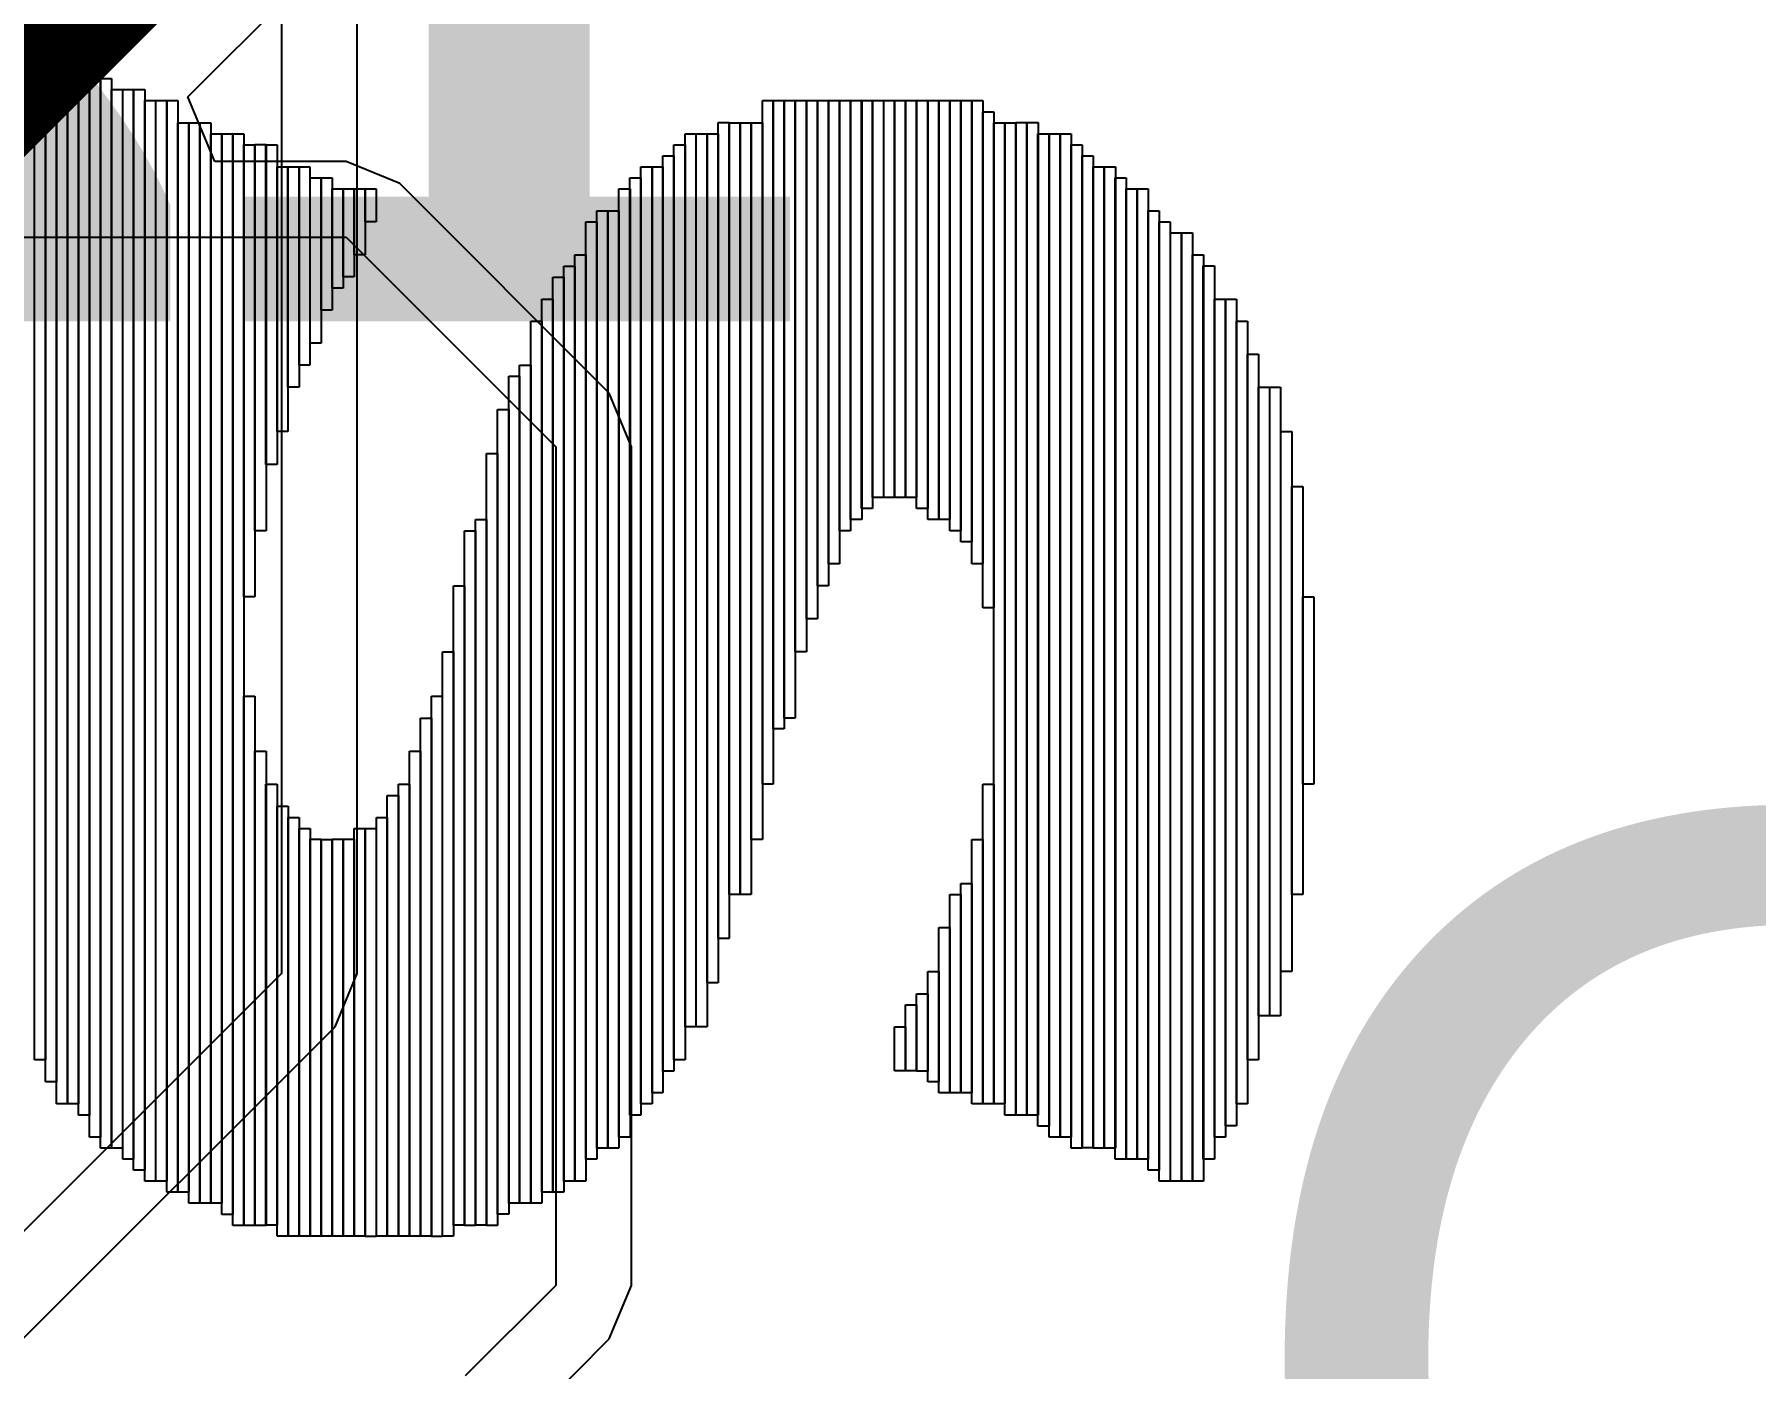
# Model space of a CAD drawing. Header units: inches. Extents: x -1 to 13, y -1.6 to 0.5.
# Drawn here: x -0.4112 to -0.2883, y -0.3438 to -0.2485 of the extents above; entities that cross this region are included whole.
import ezdxf

# ---------------------------------------------------------------- set-up
doc = ezdxf.new("R2010")
doc.units = ezdxf.units.IN
doc.header["$MEASUREMENT"] = 0
for name, color, linetype in [('Bottom Layer', 5, 'Continuous'), ('Bottom Overlay', 54, 'Continuous'), ('Top Layer', 1, 'Continuous'), ('Top Overlay', 2, 'Continuous')]:
    doc.layers.add(name, color=color, linetype=linetype)
doc.styles.add('Arial', font='', dxfattribs={"height": 0.2})
doc.styles.add('Arial_Bold', font='', dxfattribs={"height": 0.2})
doc.styles.get('Arial').set_extended_font_data('Arial')
doc.styles.get('Arial_Bold').set_extended_font_data('Arial', bold=True)

msp = doc.modelspace()

# ---------------------------------------------------------------- linework, layer by layer
at = {"layer": 'Bottom Layer'}
for p, q in [((-0.39357, -0.21364), (-0.39357, -0.31557)), ((-0.38816, -0.31557), (-0.38816, -0.21364)), ((-0.39357, -0.31557), (-0.41586, -0.33786)), ((-0.38974, -0.3194), (-0.38816, -0.31557)), ((-0.38816, -0.31557), (-0.38816, -0.31557)), ((-0.41203, -0.34168), (-0.38974, -0.3194))]:
    msp.add_line(p, q, dxfattribs=at)
at = {"layer": 'Top Layer'}
for p, q in [((-0.40025, -0.25297), (-0.37581, -0.22852)), ((-0.39834, -0.25759), (-0.40025, -0.25297)), ((-0.38895, -0.25759), (-0.39834, -0.25759)), ((-0.38512, -0.25917), (-0.38895, -0.25759)), ((-0.38895, -0.25759), (-0.38895, -0.25759)), ((-0.37017, -0.27413), (-0.38512, -0.25917)), ((-0.60758, -0.263), (-0.38895, -0.263)), ((-0.38895, -0.263), (-0.37399, -0.27796)), ((-0.36858, -0.27796), (-0.37017, -0.27413)), ((-0.37399, -0.27796), (-0.37399, -0.33786)), ((-0.36858, -0.33786), (-0.36858, -0.27796)), ((-0.36858, -0.27796), (-0.36858, -0.27796)), ((-0.37399, -0.33786), (-0.38046, -0.34432)), ((-0.37017, -0.34168), (-0.36858, -0.33786)), ((-0.36858, -0.33786), (-0.36858, -0.33786)), ((-0.37663, -0.34815), (-0.37017, -0.34168)), ((-0.37017, -0.34168), (-0.37017, -0.34168))]:
    msp.add_line(p, q, dxfattribs=at)
at = {"layer": 'Top Layer', "const_width": 0.045}
msp.add_lwpolyline([(-0.43529, -0.24879), (-0.38729, -0.20079)], dxfattribs=at)
at = {"layer": 'Top Overlay'}
for p, q in [((-0.40806, -0.32569), (-0.40806, -0.25167)), ((-0.40806, -0.25167), (-0.40728, -0.25167)), ((-0.40728, -0.32726), (-0.40728, -0.25167)), ((-0.40728, -0.25167), (-0.40649, -0.25167)), ((-0.40728, -0.25167), (-0.40728, -0.32569)), ((-0.40649, -0.25167), (-0.40649, -0.32726)), ((-0.40649, -0.32805), (-0.40649, -0.25167)), ((-0.40649, -0.25167), (-0.4057, -0.25167)), ((-0.4057, -0.25167), (-0.4057, -0.32805)), ((-0.40964, -0.3249), (-0.40964, -0.25246)), ((-0.40964, -0.25246), (-0.40886, -0.25246)), ((-0.40886, -0.25246), (-0.40886, -0.3249)), ((-0.40885, -0.3249), (-0.40885, -0.25246)), ((-0.40885, -0.25246), (-0.40807, -0.25246)), ((-0.40807, -0.25246), (-0.40807, -0.3249)), ((-0.4057, -0.32805), (-0.4057, -0.25245)), ((-0.4057, -0.25245), (-0.40492, -0.25245)), ((-0.40492, -0.25245), (-0.40492, -0.32805)), ((-0.40491, -0.32884), (-0.40491, -0.25246)), ((-0.40491, -0.25246), (-0.40413, -0.25246)), ((-0.40413, -0.32963), (-0.40413, -0.25246)), ((-0.40413, -0.25246), (-0.40334, -0.25246)), ((-0.40413, -0.25246), (-0.40413, -0.32884)), ((-0.40334, -0.25246), (-0.40334, -0.32963)), ((-0.41042, -0.32332), (-0.41042, -0.25404)), ((-0.41042, -0.25404), (-0.40964, -0.25404)), ((-0.40964, -0.25404), (-0.40964, -0.32332)), ((-0.40334, -0.33041), (-0.40334, -0.25325)), ((-0.40334, -0.25325), (-0.40256, -0.25325)), ((-0.40256, -0.25325), (-0.40256, -0.33041)), ((-0.40255, -0.33041), (-0.40255, -0.25325)), ((-0.40255, -0.25325), (-0.40177, -0.25325)), ((-0.40177, -0.3312), (-0.40177, -0.25325)), ((-0.40177, -0.25325), (-0.40098, -0.25325)), ((-0.40177, -0.25325), (-0.40177, -0.33041)), ((-0.40098, -0.25325), (-0.40098, -0.3312)), ((-0.35924, -0.30206), (-0.35924, -0.25324)), ((-0.35924, -0.25324), (-0.35846, -0.25324)), ((-0.35846, -0.29812), (-0.35846, -0.25324)), ((-0.35846, -0.25324), (-0.35768, -0.25324)), ((-0.35846, -0.25324), (-0.35846, -0.30206)), ((-0.35768, -0.29735), (-0.35768, -0.25324)), ((-0.35768, -0.25324), (-0.35689, -0.25324)), ((-0.35768, -0.25324), (-0.35768, -0.29812)), ((-0.35689, -0.25324), (-0.35689, -0.29735)), ((-0.35689, -0.29262), (-0.35689, -0.25325)), ((-0.35689, -0.25325), (-0.3561, -0.25325)), ((-0.3561, -0.29026), (-0.3561, -0.25325)), ((-0.3561, -0.25325), (-0.35531, -0.25325)), ((-0.3561, -0.25325), (-0.3561, -0.29262)), ((-0.35531, -0.25325), (-0.35531, -0.29026)), ((-0.3553, -0.2879), (-0.3553, -0.25324)), ((-0.3553, -0.25324), (-0.35452, -0.25324)), ((-0.35452, -0.25324), (-0.35452, -0.2879)), ((-0.35452, -0.28632), (-0.35452, -0.25325)), ((-0.35452, -0.25325), (-0.35373, -0.25325)), ((-0.35374, -0.28396), (-0.35374, -0.25325)), ((-0.35374, -0.25325), (-0.35295, -0.25325)), ((-0.35373, -0.25325), (-0.35373, -0.28632)), ((-0.35295, -0.28317), (-0.35295, -0.25324)), ((-0.35295, -0.25324), (-0.35215, -0.25324)), ((-0.35295, -0.25325), (-0.35295, -0.28396)), ((-0.35216, -0.28238), (-0.35216, -0.25325)), ((-0.35216, -0.25325), (-0.35137, -0.25325)), ((-0.35215, -0.25324), (-0.35215, -0.28317)), ((-0.35137, -0.28159), (-0.35137, -0.25325)), ((-0.35137, -0.25325), (-0.35059, -0.25325)), ((-0.35137, -0.25325), (-0.35137, -0.28238)), ((-0.35059, -0.25325), (-0.35059, -0.28159)), ((-0.35058, -0.28159), (-0.35058, -0.25324)), ((-0.35058, -0.25324), (-0.3498, -0.25324)), ((-0.3498, -0.28159), (-0.3498, -0.25324)), ((-0.3498, -0.25324), (-0.34902, -0.25324)), ((-0.3498, -0.25324), (-0.3498, -0.28159)), ((-0.34902, -0.25324), (-0.34902, -0.28159)), ((-0.34901, -0.28159), (-0.34901, -0.25324)), ((-0.34901, -0.25324), (-0.34823, -0.25324)), ((-0.34823, -0.28238), (-0.34823, -0.25324)), ((-0.34823, -0.25324), (-0.34743, -0.25324)), ((-0.34823, -0.25324), (-0.34823, -0.28159)), ((-0.34743, -0.28317), (-0.34743, -0.25324)), ((-0.34743, -0.25324), (-0.34664, -0.25324)), ((-0.34743, -0.25324), (-0.34743, -0.28238)), ((-0.34665, -0.28317), (-0.34665, -0.25324)), ((-0.34665, -0.25324), (-0.34586, -0.25324)), ((-0.34664, -0.25324), (-0.34664, -0.28317)), ((-0.34586, -0.25324), (-0.34586, -0.28317)), ((-0.34586, -0.28396), (-0.34586, -0.25325)), ((-0.34586, -0.25325), (-0.34507, -0.25325)), ((-0.34508, -0.28475), (-0.34508, -0.25324)), ((-0.34508, -0.25324), (-0.34429, -0.25324)), ((-0.34507, -0.25325), (-0.34507, -0.28396)), ((-0.34429, -0.25324), (-0.34429, -0.28475)), ((-0.34429, -0.28632), (-0.34429, -0.25325)), ((-0.34429, -0.25325), (-0.3435, -0.25325)), ((-0.3435, -0.25325), (-0.3435, -0.28632)), ((-0.3435, -0.28947), (-0.3435, -0.25404)), ((-0.3435, -0.25404), (-0.34271, -0.25404)), ((-0.34271, -0.25404), (-0.34271, -0.28947)), ((-0.40098, -0.3312), (-0.40098, -0.25483)), ((-0.40098, -0.25483), (-0.40019, -0.25483)), ((-0.4002, -0.33198), (-0.4002, -0.25483)), ((-0.4002, -0.25483), (-0.39941, -0.25483)), ((-0.40019, -0.25483), (-0.40019, -0.3312)), ((-0.39941, -0.33198), (-0.39941, -0.25483)), ((-0.39941, -0.25483), (-0.39861, -0.25483)), ((-0.39941, -0.25483), (-0.39941, -0.33198)), ((-0.39861, -0.25483), (-0.39861, -0.33198)), ((-0.3624, -0.31309), (-0.3624, -0.25482)), ((-0.3624, -0.25482), (-0.36161, -0.25482)), ((-0.36161, -0.25482), (-0.36161, -0.31309)), ((-0.36161, -0.30994), (-0.36161, -0.25483)), ((-0.36161, -0.25483), (-0.36082, -0.25483)), ((-0.36083, -0.30995), (-0.36083, -0.25483)), ((-0.36083, -0.25483), (-0.36003, -0.25483)), ((-0.36082, -0.25483), (-0.36082, -0.30994)), ((-0.36003, -0.30601), (-0.36003, -0.25483)), ((-0.36003, -0.25483), (-0.35924, -0.25483)), ((-0.36003, -0.25483), (-0.36003, -0.30995)), ((-0.35924, -0.25483), (-0.35924, -0.30601)), ((-0.34271, -0.3249), (-0.34271, -0.25483)), ((-0.34271, -0.25483), (-0.34192, -0.25483)), ((-0.34192, -0.32569), (-0.34192, -0.25483)), ((-0.34192, -0.25483), (-0.34114, -0.25483)), ((-0.34192, -0.25483), (-0.34192, -0.3249)), ((-0.34114, -0.32569), (-0.34114, -0.25482)), ((-0.34114, -0.25482), (-0.34035, -0.25482)), ((-0.34114, -0.25483), (-0.34114, -0.32569)), ((-0.34035, -0.32569), (-0.34035, -0.25482)), ((-0.34035, -0.25482), (-0.33956, -0.25482)), ((-0.34035, -0.25482), (-0.34035, -0.32569)), ((-0.33956, -0.25482), (-0.33956, -0.32569)), ((-0.41121, -0.32175), (-0.41121, -0.25561)), ((-0.41121, -0.25561), (-0.41043, -0.25561)), ((-0.41043, -0.25561), (-0.41043, -0.32175)), ((-0.39861, -0.33199), (-0.39861, -0.25561)), ((-0.39861, -0.25561), (-0.39783, -0.25561)), ((-0.39783, -0.33278), (-0.39783, -0.25561)), ((-0.39783, -0.25561), (-0.39704, -0.25561)), ((-0.39783, -0.25561), (-0.39783, -0.33199)), ((-0.39704, -0.33357), (-0.39704, -0.25561)), ((-0.39704, -0.25561), (-0.39626, -0.25561)), ((-0.39704, -0.25561), (-0.39704, -0.33278)), ((-0.39626, -0.25561), (-0.39626, -0.33357)), ((-0.39625, -0.28868), (-0.39625, -0.2564)), ((-0.39625, -0.2564), (-0.39547, -0.2564)), ((-0.39547, -0.28396), (-0.39547, -0.25639)), ((-0.39547, -0.25639), (-0.39467, -0.25639)), ((-0.39547, -0.2564), (-0.39547, -0.28868)), ((-0.39468, -0.27923), (-0.39468, -0.2564)), ((-0.39468, -0.2564), (-0.39389, -0.2564)), ((-0.39467, -0.25639), (-0.39467, -0.28396)), ((-0.39389, -0.2564), (-0.39389, -0.27923)), ((-0.36555, -0.32175), (-0.36555, -0.2564)), ((-0.36555, -0.2564), (-0.36476, -0.2564)), ((-0.36476, -0.31939), (-0.36476, -0.25561)), ((-0.36476, -0.25561), (-0.36398, -0.25561)), ((-0.36476, -0.2564), (-0.36476, -0.32175)), ((-0.36398, -0.25561), (-0.36398, -0.31939)), ((-0.36397, -0.31939), (-0.36397, -0.25561)), ((-0.36397, -0.25561), (-0.36319, -0.25561)), ((-0.36319, -0.31624), (-0.36319, -0.25561)), ((-0.36319, -0.25561), (-0.3624, -0.25561)), ((-0.36319, -0.25561), (-0.36319, -0.31939)), ((-0.3624, -0.25561), (-0.3624, -0.31624)), ((-0.33957, -0.32648), (-0.33957, -0.25561)), ((-0.33957, -0.25561), (-0.33877, -0.25561)), ((-0.33877, -0.32726), (-0.33877, -0.25561)), ((-0.33877, -0.25561), (-0.33798, -0.25561)), ((-0.33877, -0.25561), (-0.33877, -0.32648)), ((-0.33799, -0.32726), (-0.33799, -0.25561)), ((-0.33799, -0.25561), (-0.3372, -0.25561)), ((-0.33798, -0.25561), (-0.33798, -0.32726)), ((-0.3372, -0.25561), (-0.3372, -0.32726)), ((-0.3372, -0.32805), (-0.3372, -0.2564)), ((-0.3372, -0.2564), (-0.33641, -0.2564)), ((-0.33641, -0.2564), (-0.33641, -0.32805)), ((-0.39389, -0.27687), (-0.39389, -0.25797)), ((-0.39389, -0.25797), (-0.39311, -0.25797)), ((-0.39311, -0.27372), (-0.39311, -0.25797)), ((-0.39311, -0.25797), (-0.39232, -0.25797)), ((-0.39311, -0.25797), (-0.39311, -0.27687)), ((-0.39232, -0.25797), (-0.39232, -0.27372)), ((-0.39232, -0.27215), (-0.39232, -0.25798)), ((-0.39232, -0.25798), (-0.39154, -0.25798)), ((-0.39154, -0.25798), (-0.39154, -0.27215)), ((-0.36791, -0.3249), (-0.36791, -0.25797)), ((-0.36791, -0.25797), (-0.36712, -0.25797)), ((-0.36712, -0.25797), (-0.36712, -0.3249)), ((-0.36712, -0.32411), (-0.36712, -0.25798)), ((-0.36712, -0.25798), (-0.36634, -0.25798)), ((-0.36634, -0.32255), (-0.36634, -0.25718)), ((-0.36634, -0.25718), (-0.36555, -0.25718)), ((-0.36634, -0.25798), (-0.36634, -0.32411)), ((-0.36555, -0.25718), (-0.36555, -0.32255)), ((-0.33642, -0.32804), (-0.33642, -0.25718)), ((-0.33642, -0.25718), (-0.33563, -0.25718)), ((-0.33563, -0.25718), (-0.33563, -0.32804)), ((-0.33563, -0.32805), (-0.33563, -0.25798)), ((-0.33563, -0.25798), (-0.33483, -0.25798)), ((-0.33483, -0.32805), (-0.33483, -0.25798)), ((-0.33483, -0.25798), (-0.33404, -0.25798)), ((-0.33483, -0.25798), (-0.33483, -0.32805)), ((-0.33404, -0.25798), (-0.33404, -0.32805)), ((-0.39153, -0.27057), (-0.39153, -0.25876)), ((-0.39153, -0.25876), (-0.39074, -0.25876)), ((-0.39075, -0.26821), (-0.39075, -0.25877)), ((-0.39075, -0.25877), (-0.38995, -0.25877)), ((-0.39074, -0.25876), (-0.39074, -0.27057)), ((-0.38995, -0.25877), (-0.38995, -0.26821)), ((-0.3687, -0.32569), (-0.3687, -0.25876)), ((-0.3687, -0.25876), (-0.36791, -0.25876)), ((-0.36791, -0.25876), (-0.36791, -0.32569)), ((-0.33405, -0.32884), (-0.33405, -0.25876)), ((-0.33405, -0.25876), (-0.33327, -0.25876)), ((-0.33327, -0.25876), (-0.33327, -0.32884)), ((-0.38995, -0.26664), (-0.38995, -0.25955)), ((-0.38995, -0.25955), (-0.38917, -0.25955)), ((-0.38917, -0.26584), (-0.38917, -0.25955)), ((-0.38917, -0.25955), (-0.38838, -0.25955)), ((-0.38917, -0.25955), (-0.38917, -0.26664)), ((-0.38838, -0.26427), (-0.38838, -0.25955)), ((-0.38838, -0.25955), (-0.3876, -0.25955)), ((-0.38838, -0.25955), (-0.38838, -0.26584)), ((-0.3876, -0.2619), (-0.3876, -0.25955)), ((-0.3876, -0.25955), (-0.38681, -0.25955)), ((-0.3876, -0.25955), (-0.3876, -0.26427)), ((-0.38681, -0.25955), (-0.38681, -0.2619)), ((-0.36949, -0.32726), (-0.36949, -0.25955)), ((-0.36949, -0.25955), (-0.36869, -0.25955)), ((-0.36869, -0.25955), (-0.36869, -0.32726)), ((-0.33326, -0.32884), (-0.33326, -0.25955)), ((-0.33326, -0.25955), (-0.33247, -0.25955)), ((-0.33248, -0.32884), (-0.33248, -0.25955)), ((-0.33248, -0.25955), (-0.33169, -0.25955)), ((-0.33247, -0.25955), (-0.33247, -0.32884)), ((-0.33169, -0.25955), (-0.33169, -0.32884)), ((-0.37106, -0.32805), (-0.37106, -0.26112)), ((-0.37106, -0.26112), (-0.37027, -0.26112)), ((-0.37027, -0.32805), (-0.37027, -0.26112)), ((-0.37027, -0.26112), (-0.36948, -0.26112)), ((-0.37027, -0.26112), (-0.37027, -0.32805)), ((-0.36948, -0.26112), (-0.36948, -0.32805)), ((-0.33169, -0.32963), (-0.33169, -0.26112)), ((-0.33169, -0.26112), (-0.3309, -0.26112)), ((-0.3309, -0.26112), (-0.3309, -0.32963)), ((-0.38681, -0.2619), (-0.3876, -0.2619)), ((-0.37185, -0.32884), (-0.37185, -0.26191)), ((-0.37185, -0.26191), (-0.37106, -0.26191)), ((-0.37106, -0.26191), (-0.37106, -0.32884)), ((-0.3309, -0.33041), (-0.3309, -0.26191)), ((-0.3309, -0.26191), (-0.33012, -0.26191)), ((-0.33012, -0.26191), (-0.33012, -0.33041)), ((-0.33011, -0.33042), (-0.33011, -0.2627)), ((-0.33011, -0.2627), (-0.32932, -0.2627)), ((-0.32932, -0.33042), (-0.32932, -0.2627)), ((-0.32932, -0.2627), (-0.32854, -0.2627)), ((-0.32932, -0.2627), (-0.32932, -0.33042)), ((-0.32854, -0.2627), (-0.32854, -0.33042)), ((-0.3876, -0.26427), (-0.38838, -0.26427)), ((-0.37342, -0.33041), (-0.37342, -0.26506)), ((-0.37342, -0.26506), (-0.37263, -0.26506)), ((-0.37263, -0.33042), (-0.37263, -0.26427)), ((-0.37263, -0.26427), (-0.37184, -0.26427)), ((-0.37263, -0.26506), (-0.37263, -0.33041)), ((-0.37184, -0.26427), (-0.37184, -0.33042)), ((-0.32854, -0.33042), (-0.32854, -0.26427)), ((-0.32854, -0.26427), (-0.32775, -0.26427)), ((-0.32776, -0.32883), (-0.32776, -0.26505)), ((-0.32776, -0.26505), (-0.32697, -0.26505)), ((-0.32775, -0.26427), (-0.32775, -0.33042)), ((-0.32697, -0.26505), (-0.32697, -0.32883)), ((-0.38917, -0.26664), (-0.38995, -0.26664)), ((-0.38838, -0.26584), (-0.38917, -0.26584)), ((-0.37421, -0.3312), (-0.37421, -0.26585)), ((-0.37421, -0.26585), (-0.37342, -0.26585)), ((-0.37342, -0.26585), (-0.37342, -0.3312)), ((-0.37499, -0.3312), (-0.37499, -0.26742)), ((-0.37499, -0.26742), (-0.37421, -0.26742)), ((-0.37421, -0.26742), (-0.37421, -0.3312)), ((-0.32697, -0.32726), (-0.32697, -0.26743)), ((-0.32697, -0.26743), (-0.32617, -0.26743)), ((-0.32618, -0.32647), (-0.32618, -0.26742)), ((-0.32618, -0.26742), (-0.32539, -0.26742)), ((-0.32617, -0.26743), (-0.32617, -0.32726)), ((-0.32539, -0.26742), (-0.32539, -0.32647)), ((-0.38995, -0.26821), (-0.39075, -0.26821)), ((-0.37578, -0.33199), (-0.37578, -0.269)), ((-0.37578, -0.269), (-0.37499, -0.269)), ((-0.37499, -0.269), (-0.37499, -0.33199)), ((-0.32539, -0.3249), (-0.32539, -0.26899)), ((-0.32539, -0.26899), (-0.3246, -0.26899)), ((-0.3246, -0.26899), (-0.3246, -0.3249)), ((-0.39074, -0.27057), (-0.39153, -0.27057)), ((-0.3246, -0.32175), (-0.3246, -0.27136)), ((-0.3246, -0.27136), (-0.32381, -0.27136)), ((-0.32381, -0.27136), (-0.32381, -0.32175)), ((-0.39154, -0.27215), (-0.39232, -0.27215)), ((-0.37657, -0.33198), (-0.37657, -0.27215)), ((-0.37657, -0.27215), (-0.37578, -0.27215)), ((-0.37578, -0.27215), (-0.37578, -0.33198)), ((-0.39232, -0.27372), (-0.39311, -0.27372)), ((-0.37735, -0.33198), (-0.37735, -0.27293)), ((-0.37735, -0.27293), (-0.37657, -0.27293)), ((-0.37657, -0.27293), (-0.37657, -0.33198)), ((-0.32381, -0.3186), (-0.32381, -0.27372)), ((-0.32381, -0.27372), (-0.32303, -0.27372)), ((-0.32303, -0.27372), (-0.32303, -0.3186)), ((-0.32302, -0.3186), (-0.32302, -0.27372)), ((-0.32302, -0.27372), (-0.32224, -0.27372)), ((-0.32224, -0.27372), (-0.32224, -0.3186)), ((-0.37815, -0.33277), (-0.37815, -0.2753)), ((-0.37815, -0.2753), (-0.37735, -0.2753)), ((-0.37735, -0.2753), (-0.37735, -0.33277)), ((-0.39311, -0.27687), (-0.39389, -0.27687)), ((-0.32223, -0.31545), (-0.32223, -0.27687)), ((-0.32223, -0.27687), (-0.32145, -0.27687)), ((-0.32145, -0.27687), (-0.32145, -0.31545)), ((-0.37894, -0.33357), (-0.37894, -0.27844)), ((-0.37894, -0.27844), (-0.37815, -0.27844)), ((-0.37815, -0.27844), (-0.37815, -0.33357)), ((-0.39389, -0.27923), (-0.39468, -0.27923)), ((-0.32145, -0.30995), (-0.32145, -0.28081)), ((-0.32145, -0.28081), (-0.32066, -0.28081)), ((-0.32066, -0.28081), (-0.32066, -0.30995)), ((-0.35137, -0.28238), (-0.35216, -0.28238)), ((-0.35059, -0.28159), (-0.35137, -0.28159)), ((-0.3498, -0.28159), (-0.35058, -0.28159)), ((-0.34902, -0.28159), (-0.3498, -0.28159)), ((-0.34823, -0.28159), (-0.34901, -0.28159)), ((-0.34743, -0.28238), (-0.34823, -0.28238)), ((-0.37972, -0.33356), (-0.37972, -0.28317)), ((-0.37972, -0.28317), (-0.37893, -0.28317)), ((-0.37893, -0.28317), (-0.37893, -0.33356)), ((-0.35215, -0.28317), (-0.35295, -0.28317)), ((-0.34664, -0.28317), (-0.34743, -0.28317)), ((-0.34586, -0.28317), (-0.34665, -0.28317)), ((-0.39467, -0.28396), (-0.39547, -0.28396)), ((-0.3805, -0.33357), (-0.3805, -0.28396)), ((-0.3805, -0.28396), (-0.37972, -0.28396)), ((-0.37972, -0.28396), (-0.37972, -0.33357)), ((-0.35295, -0.28396), (-0.35374, -0.28396)), ((-0.34507, -0.28396), (-0.34586, -0.28396)), ((-0.34429, -0.28475), (-0.34508, -0.28475)), ((-0.35373, -0.28632), (-0.35452, -0.28632)), ((-0.3435, -0.28632), (-0.34429, -0.28632)), ((-0.39547, -0.28868), (-0.39625, -0.28868)), ((-0.3813, -0.33356), (-0.3813, -0.28789)), ((-0.3813, -0.28789), (-0.38051, -0.28789)), ((-0.38051, -0.28789), (-0.38051, -0.33356)), ((-0.35452, -0.2879), (-0.3553, -0.2879)), ((-0.32066, -0.30206), (-0.32066, -0.28869)), ((-0.32066, -0.28869), (-0.31988, -0.28869)), ((-0.31988, -0.28869), (-0.31988, -0.30206)), ((-0.34271, -0.28947), (-0.3435, -0.28947)), ((-0.35531, -0.29026), (-0.3561, -0.29026)), ((-0.38208, -0.33435), (-0.38208, -0.29262)), ((-0.38208, -0.29262), (-0.38129, -0.29262)), ((-0.38129, -0.29262), (-0.38129, -0.33435)), ((-0.3561, -0.29262), (-0.35689, -0.29262)), ((-0.39626, -0.33357), (-0.39626, -0.29577)), ((-0.39626, -0.29577), (-0.39547, -0.29577)), ((-0.39547, -0.29577), (-0.39547, -0.33357)), ((-0.38287, -0.33436), (-0.38287, -0.29577)), ((-0.38287, -0.29577), (-0.38209, -0.29577)), ((-0.38209, -0.29577), (-0.38209, -0.33436)), ((-0.38366, -0.33435), (-0.38366, -0.29734)), ((-0.38366, -0.29734), (-0.38287, -0.29734)), ((-0.38287, -0.29734), (-0.38287, -0.33435)), ((-0.35689, -0.29735), (-0.35768, -0.29735)), ((-0.35768, -0.29812), (-0.35846, -0.29812)), ((-0.39547, -0.33357), (-0.39547, -0.2997)), ((-0.39547, -0.2997), (-0.39467, -0.2997)), ((-0.39467, -0.2997), (-0.39467, -0.33357)), ((-0.38444, -0.33435), (-0.38444, -0.2997)), ((-0.38444, -0.2997), (-0.38366, -0.2997)), ((-0.38366, -0.2997), (-0.38366, -0.33435)), ((-0.39468, -0.33356), (-0.39468, -0.30207)), ((-0.39468, -0.30207), (-0.39389, -0.30207)), ((-0.39389, -0.30207), (-0.39389, -0.33356)), ((-0.38523, -0.33435), (-0.38523, -0.30206)), ((-0.38523, -0.30206), (-0.38444, -0.30206)), ((-0.38444, -0.30206), (-0.38444, -0.33435)), ((-0.35846, -0.30206), (-0.35924, -0.30206)), ((-0.3435, -0.3249), (-0.3435, -0.30207)), ((-0.3435, -0.30207), (-0.34271, -0.30207)), ((-0.34271, -0.30207), (-0.34271, -0.3249)), ((-0.31988, -0.30206), (-0.32066, -0.30206)), ((-0.38602, -0.33435), (-0.38602, -0.30286)), ((-0.38602, -0.30286), (-0.38523, -0.30286)), ((-0.38523, -0.30286), (-0.38523, -0.33435)), ((-0.39389, -0.33435), (-0.39389, -0.30364)), ((-0.39389, -0.30364), (-0.3931, -0.30364)), ((-0.3931, -0.30364), (-0.3931, -0.33435)), ((-0.3931, -0.33435), (-0.3931, -0.30443)), ((-0.3931, -0.30443), (-0.39232, -0.30443)), ((-0.39232, -0.30443), (-0.39232, -0.33435)), ((-0.3868, -0.33435), (-0.3868, -0.30443)), ((-0.3868, -0.30443), (-0.38602, -0.30443)), ((-0.38602, -0.30443), (-0.38602, -0.33435)), ((-0.39232, -0.33435), (-0.39232, -0.30522)), ((-0.39232, -0.30522), (-0.39153, -0.30522)), ((-0.39153, -0.30522), (-0.39153, -0.33435)), ((-0.38838, -0.33435), (-0.38838, -0.30522)), ((-0.38838, -0.30522), (-0.38759, -0.30522)), ((-0.3876, -0.33436), (-0.3876, -0.30522)), ((-0.3876, -0.30522), (-0.38681, -0.30522)), ((-0.38759, -0.30522), (-0.38759, -0.33435)), ((-0.38681, -0.30522), (-0.38681, -0.33436)), ((-0.39153, -0.33435), (-0.39153, -0.306)), ((-0.39153, -0.306), (-0.39074, -0.306)), ((-0.39075, -0.33435), (-0.39075, -0.30601)), ((-0.39075, -0.30601), (-0.38995, -0.30601)), ((-0.39074, -0.306), (-0.39074, -0.33435)), ((-0.38996, -0.33435), (-0.38996, -0.306)), ((-0.38996, -0.306), (-0.38917, -0.306)), ((-0.38995, -0.30601), (-0.38995, -0.33435)), ((-0.38917, -0.33435), (-0.38917, -0.306)), ((-0.38917, -0.306), (-0.38838, -0.306)), ((-0.38917, -0.306), (-0.38917, -0.33435)), ((-0.38838, -0.306), (-0.38838, -0.33435)), ((-0.35924, -0.30601), (-0.36003, -0.30601)), ((-0.34429, -0.3249), (-0.34429, -0.30601)), ((-0.34429, -0.30601), (-0.34349, -0.30601)), ((-0.34349, -0.30601), (-0.34349, -0.3249)), ((-0.34508, -0.32411), (-0.34508, -0.30916)), ((-0.34508, -0.30916), (-0.34429, -0.30916)), ((-0.34429, -0.30916), (-0.34429, -0.32411)), ((-0.36082, -0.30994), (-0.36161, -0.30994)), ((-0.36003, -0.30995), (-0.36083, -0.30995)), ((-0.34586, -0.32411), (-0.34586, -0.30994)), ((-0.34586, -0.30994), (-0.34507, -0.30994)), ((-0.34507, -0.30994), (-0.34507, -0.32411)), ((-0.32066, -0.30995), (-0.32145, -0.30995)), ((-0.36161, -0.31309), (-0.3624, -0.31309)), ((-0.34665, -0.32411), (-0.34665, -0.3123)), ((-0.34665, -0.3123), (-0.34586, -0.3123)), ((-0.34586, -0.3123), (-0.34586, -0.32411)), ((-0.34743, -0.32332), (-0.34743, -0.31545)), ((-0.34743, -0.31545), (-0.34665, -0.31545)), ((-0.34665, -0.31545), (-0.34665, -0.32332)), ((-0.32145, -0.31545), (-0.32223, -0.31545)), ((-0.3624, -0.31624), (-0.36319, -0.31624)), ((-0.34823, -0.32255), (-0.34823, -0.31703)), ((-0.34823, -0.31703), (-0.34743, -0.31703)), ((-0.34743, -0.31703), (-0.34743, -0.32255)), ((-0.34902, -0.32254), (-0.34902, -0.31782)), ((-0.34902, -0.31782), (-0.34823, -0.31782)), ((-0.34823, -0.31782), (-0.34823, -0.32254)), ((-0.36398, -0.31939), (-0.36476, -0.31939)), ((-0.36319, -0.31939), (-0.36397, -0.31939)), ((-0.3498, -0.32254), (-0.3498, -0.31939)), ((-0.3498, -0.31939), (-0.34901, -0.31939)), ((-0.34901, -0.31939), (-0.34901, -0.32254)), ((-0.32303, -0.3186), (-0.32381, -0.3186)), ((-0.32224, -0.3186), (-0.32302, -0.3186)), ((-0.41043, -0.32175), (-0.41121, -0.32175)), ((-0.36476, -0.32175), (-0.36555, -0.32175)), ((-0.32381, -0.32175), (-0.3246, -0.32175)), ((-0.36555, -0.32255), (-0.36634, -0.32255)), ((-0.34901, -0.32254), (-0.3498, -0.32254)), ((-0.34823, -0.32254), (-0.34902, -0.32254)), ((-0.34743, -0.32255), (-0.34823, -0.32255)), ((-0.40964, -0.32332), (-0.41042, -0.32332)), ((-0.36634, -0.32411), (-0.36712, -0.32411)), ((-0.34665, -0.32332), (-0.34743, -0.32332)), ((-0.34586, -0.32411), (-0.34665, -0.32411)), ((-0.34507, -0.32411), (-0.34586, -0.32411)), ((-0.34429, -0.32411), (-0.34508, -0.32411)), ((-0.40886, -0.3249), (-0.40964, -0.3249)), ((-0.40807, -0.3249), (-0.40885, -0.3249)), ((-0.36712, -0.3249), (-0.36791, -0.3249)), ((-0.34349, -0.3249), (-0.34429, -0.3249)), ((-0.34271, -0.3249), (-0.3435, -0.3249)), ((-0.34192, -0.3249), (-0.34271, -0.3249)), ((-0.3246, -0.3249), (-0.32539, -0.3249)), ((-0.40728, -0.32569), (-0.40806, -0.32569)), ((-0.36791, -0.32569), (-0.3687, -0.32569)), ((-0.34114, -0.32569), (-0.34192, -0.32569)), ((-0.34035, -0.32569), (-0.34114, -0.32569)), ((-0.33956, -0.32569), (-0.34035, -0.32569)), ((-0.33877, -0.32648), (-0.33957, -0.32648)), ((-0.32539, -0.32647), (-0.32618, -0.32647)), ((-0.40649, -0.32726), (-0.40728, -0.32726)), ((-0.4057, -0.32805), (-0.40649, -0.32805)), ((-0.40492, -0.32805), (-0.4057, -0.32805)), ((-0.37027, -0.32805), (-0.37106, -0.32805)), ((-0.36948, -0.32805), (-0.37027, -0.32805)), ((-0.36869, -0.32726), (-0.36949, -0.32726)), ((-0.33798, -0.32726), (-0.33877, -0.32726)), ((-0.3372, -0.32726), (-0.33799, -0.32726)), ((-0.33641, -0.32805), (-0.3372, -0.32805)), ((-0.33563, -0.32804), (-0.33642, -0.32804)), ((-0.33483, -0.32805), (-0.33563, -0.32805)), ((-0.33404, -0.32805), (-0.33483, -0.32805)), ((-0.32617, -0.32726), (-0.32697, -0.32726)), ((-0.40413, -0.32884), (-0.40491, -0.32884)), ((-0.37106, -0.32884), (-0.37185, -0.32884)), ((-0.33327, -0.32884), (-0.33405, -0.32884)), ((-0.33247, -0.32884), (-0.33326, -0.32884)), ((-0.33169, -0.32884), (-0.33248, -0.32884)), ((-0.32697, -0.32883), (-0.32776, -0.32883)), ((-0.40334, -0.32963), (-0.40413, -0.32963)), ((-0.40256, -0.33041), (-0.40334, -0.33041)), ((-0.40177, -0.33041), (-0.40255, -0.33041)), ((-0.37263, -0.33041), (-0.37342, -0.33041)), ((-0.37184, -0.33042), (-0.37263, -0.33042)), ((-0.3309, -0.32963), (-0.33169, -0.32963)), ((-0.33012, -0.33041), (-0.3309, -0.33041)), ((-0.32932, -0.33042), (-0.33011, -0.33042)), ((-0.32854, -0.33042), (-0.32932, -0.33042)), ((-0.32775, -0.33042), (-0.32854, -0.33042)), ((-0.40098, -0.3312), (-0.40177, -0.3312)), ((-0.40019, -0.3312), (-0.40098, -0.3312)), ((-0.37421, -0.3312), (-0.37499, -0.3312)), ((-0.37342, -0.3312), (-0.37421, -0.3312)), ((-0.39941, -0.33198), (-0.4002, -0.33198)), ((-0.39861, -0.33198), (-0.39941, -0.33198)), ((-0.39783, -0.33199), (-0.39861, -0.33199)), ((-0.39704, -0.33278), (-0.39783, -0.33278)), ((-0.37735, -0.33277), (-0.37815, -0.33277)), ((-0.37657, -0.33198), (-0.37735, -0.33198)), ((-0.37578, -0.33198), (-0.37657, -0.33198)), ((-0.37499, -0.33199), (-0.37578, -0.33199)), ((-0.39626, -0.33357), (-0.39704, -0.33357)), ((-0.39547, -0.33357), (-0.39626, -0.33357)), ((-0.39467, -0.33357), (-0.39547, -0.33357)), ((-0.39389, -0.33356), (-0.39468, -0.33356)), ((-0.38051, -0.33356), (-0.3813, -0.33356)), ((-0.37972, -0.33357), (-0.3805, -0.33357)), ((-0.37893, -0.33356), (-0.37972, -0.33356)), ((-0.37815, -0.33357), (-0.37894, -0.33357)), ((-0.3931, -0.33435), (-0.39389, -0.33435)), ((-0.39232, -0.33435), (-0.3931, -0.33435)), ((-0.39153, -0.33435), (-0.39232, -0.33435)), ((-0.39074, -0.33435), (-0.39153, -0.33435)), ((-0.38995, -0.33435), (-0.39075, -0.33435)), ((-0.38917, -0.33435), (-0.38996, -0.33435)), ((-0.38838, -0.33435), (-0.38917, -0.33435)), ((-0.38759, -0.33435), (-0.38838, -0.33435)), ((-0.38681, -0.33436), (-0.3876, -0.33436)), ((-0.38602, -0.33435), (-0.3868, -0.33435)), ((-0.38523, -0.33435), (-0.38602, -0.33435)), ((-0.38444, -0.33435), (-0.38523, -0.33435)), ((-0.38366, -0.33435), (-0.38444, -0.33435)), ((-0.38287, -0.33435), (-0.38366, -0.33435)), ((-0.38209, -0.33436), (-0.38287, -0.33436)), ((-0.38129, -0.33435), (-0.38208, -0.33435))]:
    msp.add_line(p, q, dxfattribs=at)

# ---------------------------------------------------------------- texts
at = {"layer": 'Bottom Overlay', "style": 'Arial_Bold', "text_generation_flag": 2}
msp.add_text('12V', height=0.06, rotation=360, dxfattribs=at).set_placement((-0.352, -0.269))
at = {"layer": 'Top Overlay', "style": 'Arial'}
msp.add_text('C17', height=0.0775, dxfattribs=at).set_placement((-0.32745, -0.38218))

doc.saveas('drawing.dxf')
